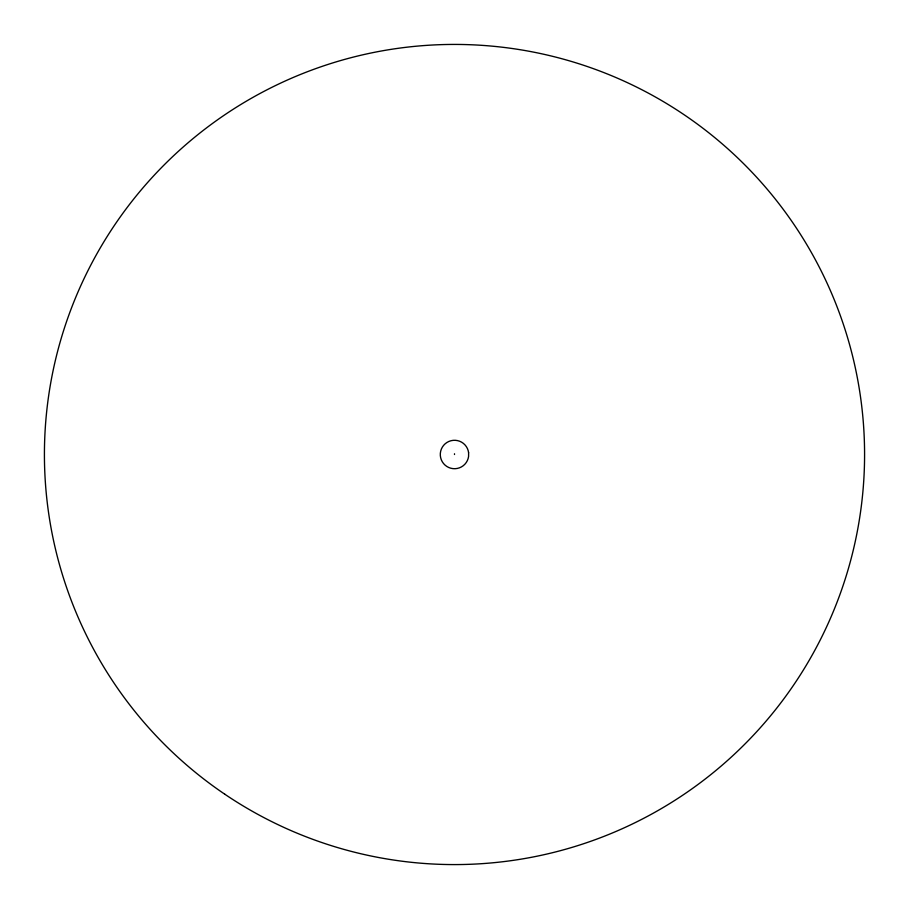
<?xml version="1.0" encoding="UTF-8"?>
<svg xmlns="http://www.w3.org/2000/svg" width="909" height="909" viewBox="0 0 909 909"><rect width="100%" height="100%" fill="white"/><g stroke="black" fill="none" stroke-linecap="round" stroke-linejoin="round"><path stroke-width="1.36" d="M454.5 454.5L454.5 453.761M468.612 452.727L468.589 456.443A14.214 14.214 0 0 1 446.796 466.442A14.214 14.214 0 0 1 446.933 442.467A14.214 14.214 0 0 1 468.612 452.727M224.796 794.216A410.084 410.084 0 0 0 863.55 483.565A410.084 410.084 0 0 0 275.154 85.719A410.084 410.084 0 0 0 224.796 794.216"/></g></svg>
